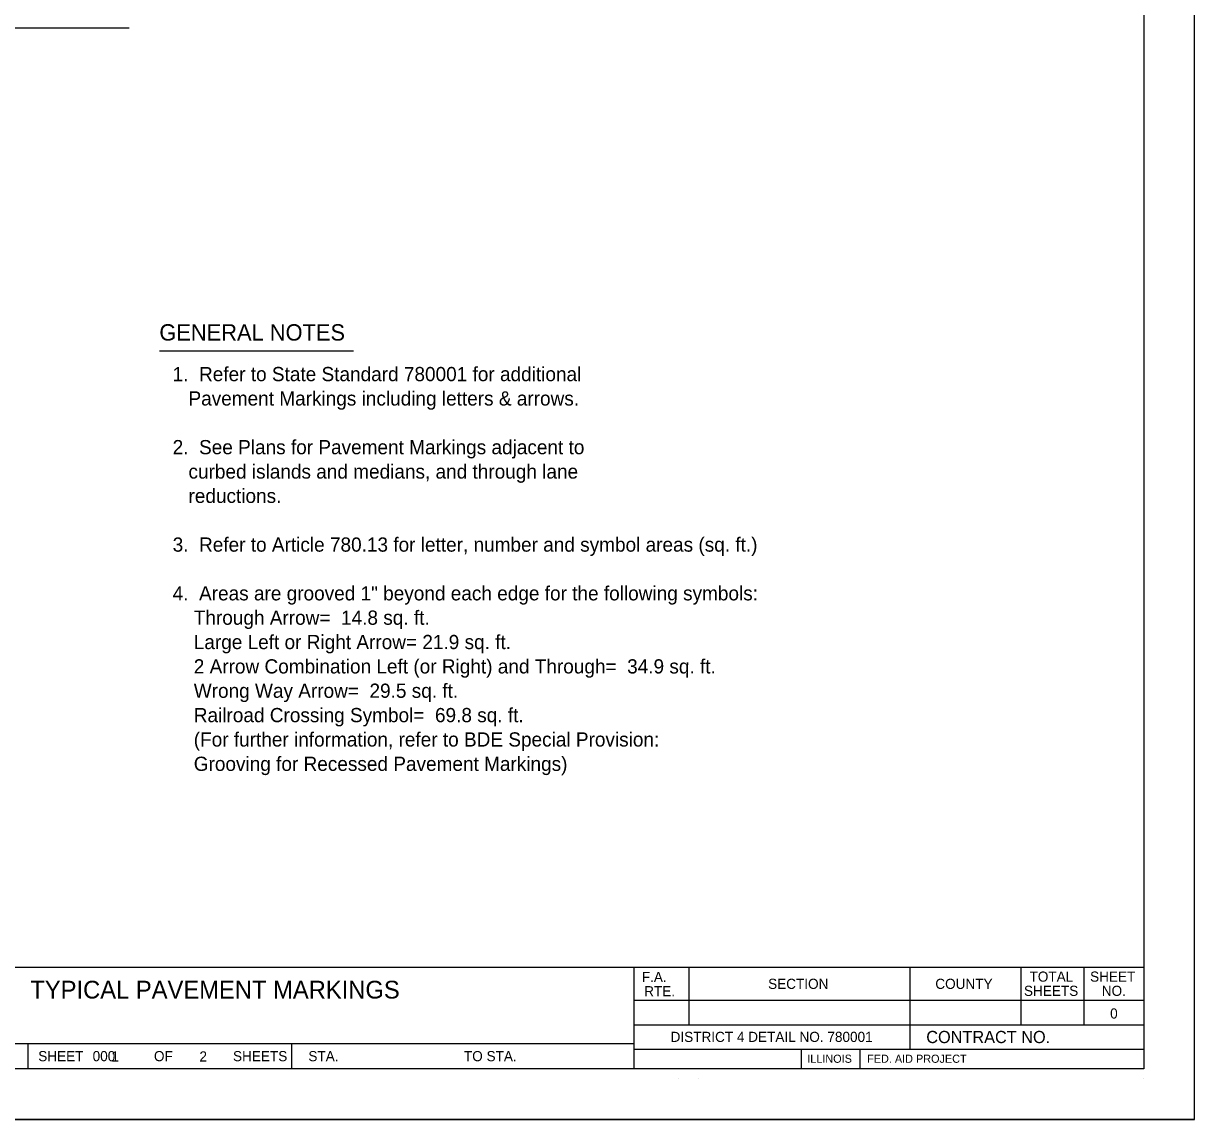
# Model space of a CAD drawing. Extents: x 0 to 2.83, y 0 to 1.83.
# Drawn here: x 1.871 to 2.833, y 0 to 0.9 of the extents above; entities that cross this region are included whole.
import ezdxf

# ---------------------------------------------------------------- set-up
doc = ezdxf.new("R2010")
doc.units = 0
for name, color, linetype in [('RD_Pr_Roadway_Notes', 7, 'Continuous'), ('SH_General_Details', 7, 'Continuous'), ('SH_Printer_Plotting_Border', 7, 'Continuous')]:
    doc.layers.add(name, color=color, linetype=linetype)

msp = doc.modelspace()

# ---------------------------------------------------------------- linework, layer by layer
at = {"layer": 'RD_Pr_Roadway_Notes'}
for p, q in [((1.07688, 0.89651), (1.95807, 0.89651)), ((1.98321, 0.63112), (2.14252, 0.63112))]:
    msp.add_line(p, q, dxfattribs=at)
at = {"layer": 'SH_General_Details'}
for p, q in [((2.83333, 0), (2.83333, 1.83333)), ((0.16666, 0.125), (2.79166, 0.125)), ((2.37285, 0.125), (2.37285, 0.04167)), ((2.41786, 0.125), (2.41786, 0.0779)), ((2.59953, 0.125), (2.59953, 0.0579)), ((2.69053, 0.125), (2.69053, 0.0779)), ((2.74227, 0.125), (2.74227, 0.0779)), ((2.37285, 0.0979), (2.79166, 0.0979)), ((2.37285, 0.0779), (2.79166, 0.0779)), ((1.73118, 0.0625), (2.37285, 0.0625)), ((1.87499, 0.0625), (1.87499, 0.04167)), ((2.09166, 0.0625), (2.09166, 0.04167)), ((2.37285, 0.0579), (2.79166, 0.0579)), ((2.51012, 0.0579), (2.51012, 0.04167)), ((2.55845, 0.0579), (2.55845, 0.04167)), ((2.40953, 0.03333), (2.40953, 0.03333)), ((2.42619, 0.03333), (2.42619, 0.03333)), ((2.79166, 0.03333), (2.79166, 0.03333)), ((2.83333, 0), (-0.00001, 0))]:
    msp.add_line(p, q, dxfattribs=at)
msp.add_lwpolyline([(0.16666, 1.79167), (2.79166, 1.79167), (2.79166, 0.04167), (0.16666, 0.04167)], close=True, dxfattribs=at)
at = {"layer": 'SH_Printer_Plotting_Border'}
msp.add_lwpolyline([(-0.00001, 0), (2.83333, 0), (2.83333, 1.83333), (-0.00001, 1.83333)], close=True, dxfattribs=at)

# ---------------------------------------------------------------- texts
at = {"layer": 'RD_Pr_Roadway_Notes'}
for s, height, p in [('GENERAL NOTES', 0.0134167, (1.98298, 0.63961)), ('1.  Refer to State Standard 780001 for additional', 0.0116667, (1.99393, 0.60627)), ('   Pavement Markings including letters & arrows.', 0.0116667, (1.99393, 0.58627)), ('2.  See Plans for Pavement Markings adjacent to', 0.0116667, (1.99393, 0.54627)), ('   curbed islands and medians, and through lane', 0.0116667, (1.99393, 0.52627)), ('   reductions.', 0.0116667, (1.99393, 0.50627)), ('3.  Refer to Article 780.13 for letter, number and symbol areas (sq. ft.)', 0.0116667, (1.99393, 0.46627)), ('4.  Areas are grooved 1" beyond each edge for the following symbols:', 0.0116667, (1.99393, 0.42627)), ('    Through Arrow=  14.8 sq. ft.', 0.0116667, (1.99393, 0.40627)), ('    Large Left or Right Arrow= 21.9 sq. ft.', 0.0116667, (1.99393, 0.38627)), ('    2 Arrow Combination Left (or Right) and Through=  34.9 sq. ft.', 0.0116667, (1.99393, 0.36627)), ('    Wrong Way Arrow=  29.5 sq. ft.', 0.0116667, (1.99393, 0.34627)), ('    Railroad Crossing Symbol=  69.8 sq. ft.', 0.0116667, (1.99393, 0.32627)), ('    (For further information, refer to BDE Special Provision:', 0.0116667, (1.99393, 0.30627)), ('    Grooving for Recessed Pavement Markings)', 0.0116667, (1.99393, 0.28627))]:
    msp.add_text(s, height=height, dxfattribs=at).set_placement(p)
at = {"layer": 'SH_General_Details'}
for s, height, p in [('F.A.  ', 0.008333, (2.37928, 0.11291)), ('SECTION', 0.008332, (2.48303, 0.10728)), ('COUNTY', 0.008332, (2.62037, 0.10728)), ('TOTAL', 0.008332, (2.69777, 0.11321)), ('SHEET', 0.008332, (2.7475, 0.11321)), ('TYPICAL PAVEMENT MARKINGS', 0.0145833, (1.87702, 0.09938)), ('RTE.', 0.008333, (2.38121, 0.10125)), ('SHEETS', 0.008332, (2.69319, 0.10155)), ('NO.', 0.008332, (2.7571, 0.10155)), ('0', 0.00833, (2.76398, 0.08294)), ('DISTRICT 4 DETAIL NO. 780001', 0.0083333, (2.40293, 0.06373)), ('CONTRACT NO.      ', 0.01, (2.61294, 0.06279)), ('SHEET', 0.008333, (1.88349, 0.04792)), ('000', 0.008333, (1.92821, 0.04792)), ('1', 0.00833, (1.94366, 0.04765)), ('OF', 0.008333, (1.97857, 0.04792)), ('2', 0.00833, (2.01592, 0.04765)), ('SHEETS', 0.008333, (2.0435, 0.04792)), ('STA.', 0.008333, (2.10541, 0.04792)), ('TO STA.', 0.008333, (2.23318, 0.04792)), ('ILLINOIS', 0.006667, (2.51518, 0.04662)), ('FED. AID PROJECT', 0.0066667, (2.56438, 0.04662))]:
    msp.add_text(s, height=height, dxfattribs=at).set_placement(p)

doc.saveas('drawing.dxf')
